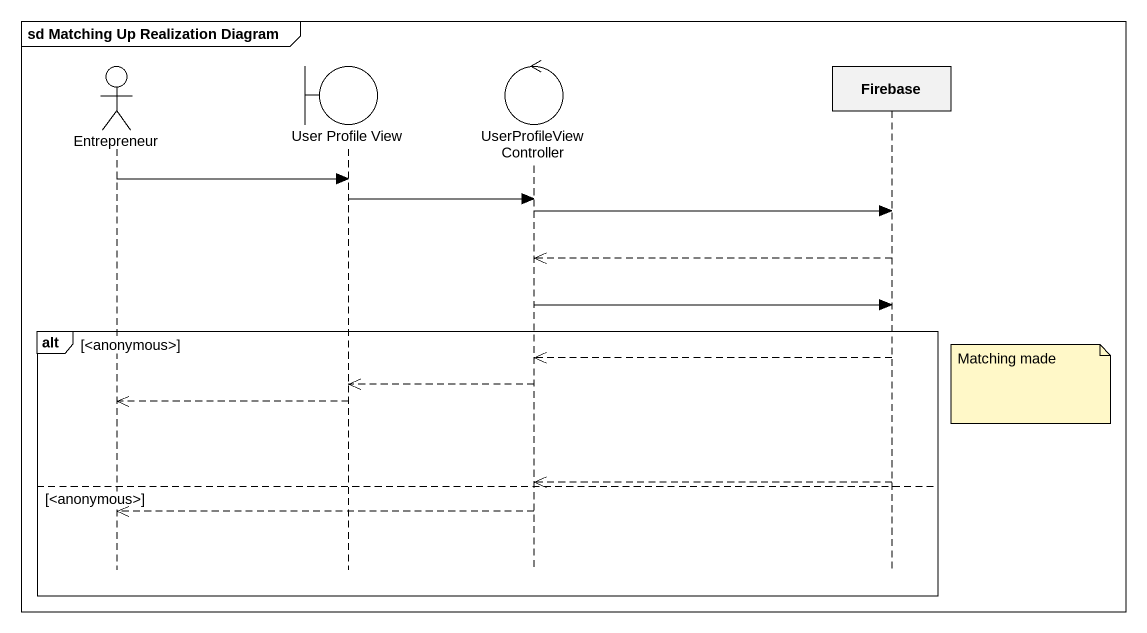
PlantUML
@startuml
mainframe sd Matching Up Realization Diagram
hide footbox
actor Entrepreneur
boundary "User Profile View" as User_Profile_View
control UserProfileViewController
participant Firebase

Entrepreneur -> User_Profile_View
User_Profile_View -> UserProfileViewController
UserProfileViewController -> Firebase
Firebase -->> UserProfileViewController
UserProfileViewController -> Firebase
alt <anonymous>
  Firebase -->> UserProfileViewController
  note right of Firebase : Matching made
  UserProfileViewController -->> User_Profile_View
  User_Profile_View -->> Entrepreneur
  Firebase -->> UserProfileViewController
else <anonymous>
  UserProfileViewController -->> Entrepreneur
end
@enduml
